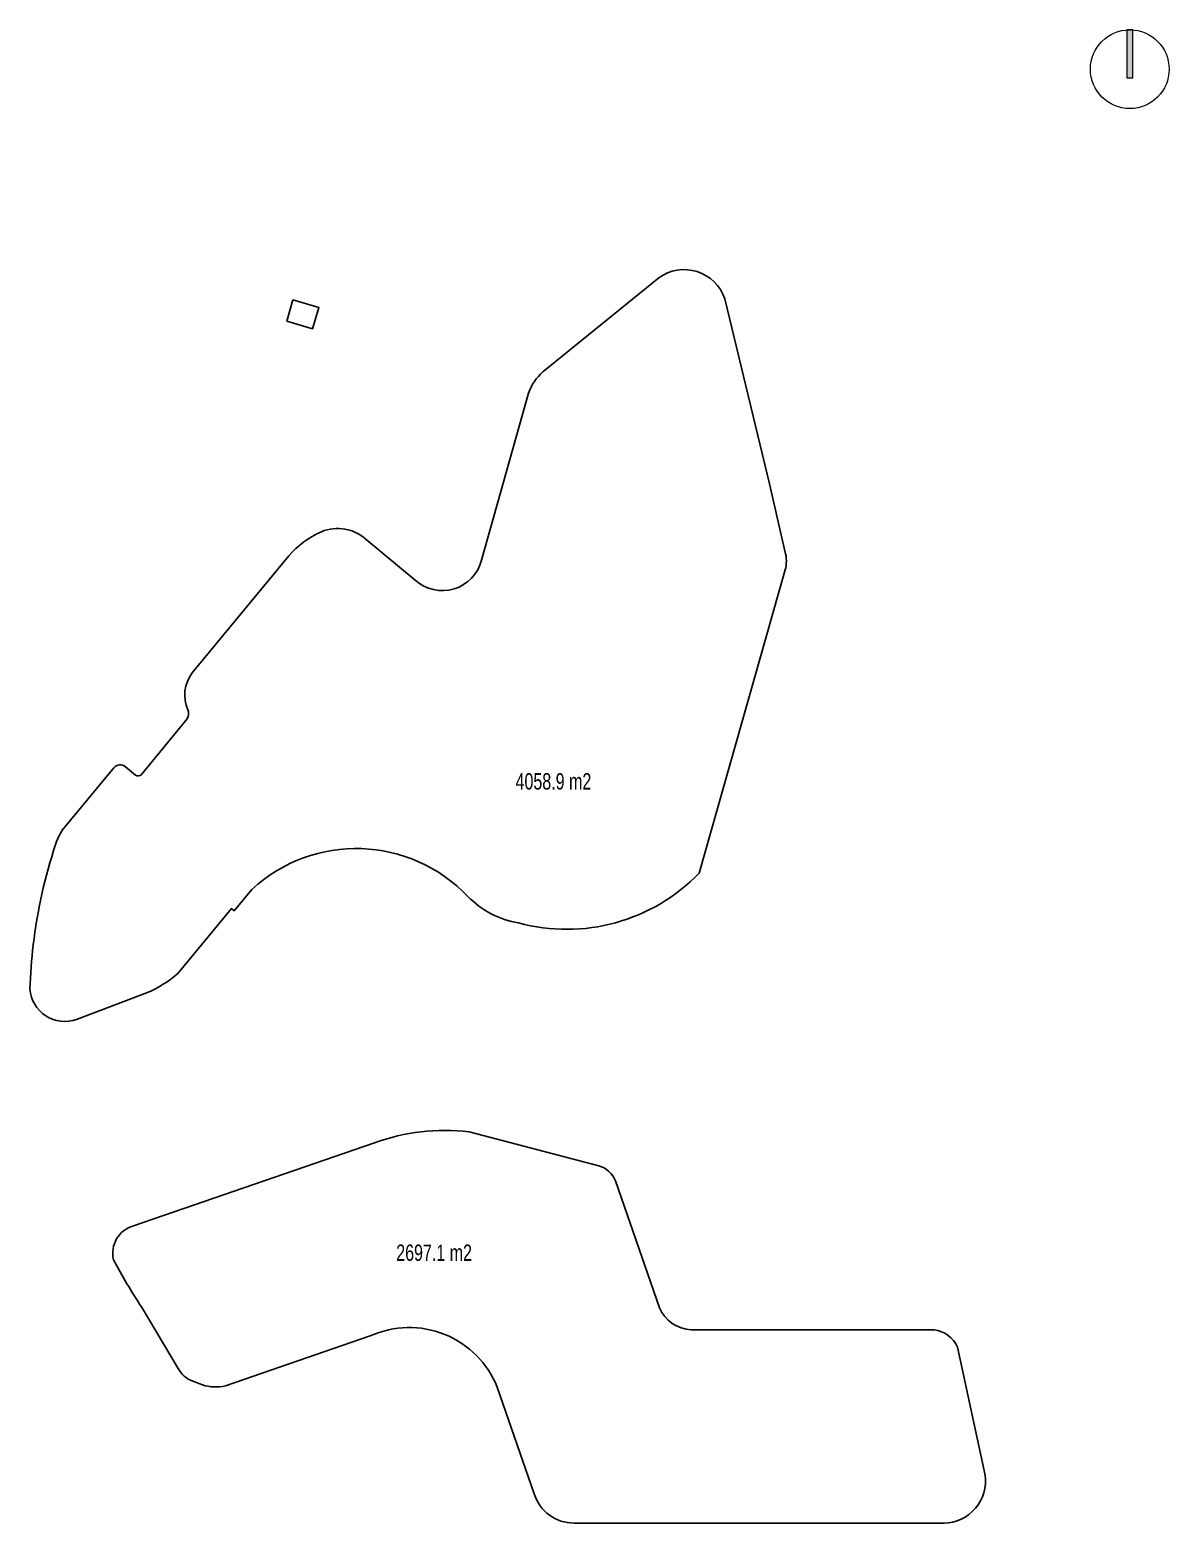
# Model space of a CAD drawing. Header units: millimetres. Extents: x -11451263 to 11578383104, y -507 to 1450429.
# Drawn here: x 11689259 to 11828249, y 796975 to 979223 of the extents above; entities that cross this region are included whole.
import ezdxf
from ezdxf.enums import TextEntityAlignment as Align

# ---------------------------------------------------------------- set-up
doc = ezdxf.new("R2010")
doc.units = ezdxf.units.MM
doc.header["$MEASUREMENT"] = 0
doc.layers.get('0').update_dxf_attribs({"linetype": 'CONTINUOUS', "lineweight": 13})
doc.layers.add('A-AREA-NON-PLOT', color=4, linetype='CONTINUOUS', plot=False)
for name, color, linetype in [('A-GLAZ', 135, 'CONTINUOUS'), ('D-DULICH', 210, 'CONTINUOUS'), ('Xref_ST_MBDV Cot vach 30.7.2022$0$KT-Text', 7, 'CONTINUOUS')]:
    doc.layers.add(name, color=color, linetype=linetype)
doc.styles.add('Xref_ST_MBDV Cot vach 30.7.2022$0$Arial', font='arial.ttf', dxfattribs={"width": 0.7})

msp = doc.modelspace()

# ---------------------------------------------------------------- hatches: boundary and pattern name
at = {"layer": 'D-DULICH'}
h = msp.add_hatch(color=224, dxfattribs=at)
h.dxf.hatch_style = 1
h.paths.add_polyline_path([(11823071.4, 973376.6), (11823824.9, 973376.6), (11823824.9, 979223.4), (11823071.4, 979223.4)])
h = msp.add_hatch(color=224, dxfattribs=at)
h.dxf.hatch_style = 1
h.paths.add_polyline_path([(11823071.4, 973376.6), (11823824.9, 973376.6), (11823824.9, 979223.4), (11823071.4, 979223.4)])

# ---------------------------------------------------------------- linework, layer by layer
msp.add_lwpolyline([(11823071.4, 973376.6), (11823824.9, 973376.6), (11823824.9, 979223.4), (11823071.4, 979223.4)], close=True)
msp.add_lwpolyline([(11823071.4, 973376.6), (11823824.9, 973376.6), (11823824.9, 979223.4), (11823071.4, 979223.4)], close=True)
msp.add_circle((11823448.1, 974422.4), 4801)
at = {"layer": 'A-AREA-NON-PLOT'}
msp.add_lwpolyline([(11720614.7, 943663.1), (11723756.2, 942742.7), (11724518.8, 945356.7), (11721344.7, 946262.3)], close=True, dxfattribs=at)
at = {"layer": 'A-GLAZ'}
msp.add_lwpolyline([(11689665.8, 867545.3, -0.05031291), (11692398.3, 879814.8, -0.07174333), (11693242.5, 881584.2), (11699504.6, 889158.1, -0.41420189), (11700912.4, 889292.4), (11702162.1, 888260.4, 0.36649716), (11702866, 888359.9), (11708465.6, 895140.4, 0.19758646), (11708530, 896249.7, -0.27663426), (11709064.8, 900734.5), (11720851.4, 915014.1, -0.1142952), (11724830.6, 917972.1, -0.29287437), (11730287.7, 917010.5), (11736281.8, 912060.4, 0.56448257), (11744366, 914500.7), (11750085.3, 934904, -0.12378078), (11751854.4, 937483.1), (11765989.2, 948965.1, -0.50606653), (11774028.2, 946406.9), (11779495.6, 923827.9), (11781466.4, 915259.2, -0.13341814), (11781322.8, 913036.8), (11770910.5, 876315.3, -0.27369623), (11748867.3, 870230.7, -0.15695643), (11742715.7, 873429.8, 0.41079276), (11716339.3, 874321.5), (11714175.8, 871698.7), (11713844.2, 871972.5), (11707294.2, 864041.1, -0.08021577), (11703590.1, 861733.9), (11694962.2, 858455, -0.49383424), (11689259, 862151, -0.02217052)], format="xyb", close=True, dxfattribs=at)
msp.add_lwpolyline([(11731302.8, 843382.7, -0.12057958), (11742835.2, 844715.8), (11758670.2, 840600.3, -0.22723859), (11760710.3, 838753.2), (11766075.1, 823246.1, 0.29086334), (11769939.4, 820575.3), (11799586.4, 820575.3, -0.26552759), (11802425.5, 818453.2), (11805790, 802846.9, -0.4513715), (11800789.1, 796975.3), (11755651.7, 796975.3, -0.32678099), (11750786.9, 800544.1), (11746281.1, 813564.6, 0.42781097), (11730771.6, 819821.5), (11713116.5, 813730.4, -0.1330764), (11710305.8, 813847.8), (11709133.6, 814304.2, -0.18372099), (11707346.9, 815856.8), (11702876.4, 823359.1, -0.02215701), (11699458.7, 829114.7, -0.40244912), (11701893.2, 833243.4), (11731302.8, 843382.7)], format="xyb", dxfattribs=at)

# ---------------------------------------------------------------- texts
at = {"layer": 'Xref_ST_MBDV Cot vach 30.7.2022$0$KT-Text', "color": 1, "style": 'Xref_ST_MBDV Cot vach 30.7.2022$0$Arial', "width": 0.7}
for s, p in [('4058.9 m2', (11753133.6, 886509)), ('2697.1 m2', (11738575.1, 828979.5))]:
    msp.add_text(s, height=2000, rotation=360, dxfattribs=at).set_placement(p, align=Align.CENTER)

doc.saveas('drawing.dxf')
